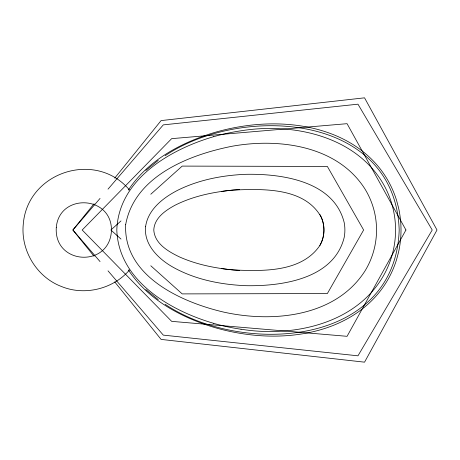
<?xml version="1.0" encoding="UTF-8"?>
<svg xmlns="http://www.w3.org/2000/svg" width="460" height="460" viewBox="0 0 460 460"><rect width="100%" height="100%" fill="white"/><g stroke="black" fill="none" stroke-linecap="round" stroke-linejoin="round"><path stroke-width="0.69" d="M319.832 245.554L321.115 243.064A31.01 30.797 90 0 0 323.501 235.302A31.717 31.717 0 0 0 323.501 224.698A31.01 30.797 -90 0 0 321.115 216.936C304.347 187.312 263.097 188.859 233.651 190.032C213.566 191.923 193.338 196.029 175.202 205.154C165.6 210.323 154.318 217.971 153.789 230C154.629 243.737 168.371 251.568 179.434 256.904C196.518 264.534 215.096 268.255 233.651 269.968C262.654 271.181 301.358 272.538 319.832 245.554A31.194 31.194 0 0 0 323.501 235.302A31.504 31.291 -90 0 0 323.501 224.698A31.194 31.194 0 0 0 319.832 214.446M128.386 190.066C147.947 160.241 181.234 142.514 214.607 132.474A216.142 216.142 0 0 1 242.702 126.27C290.731 118.772 346.748 127.863 379.028 167.411A98.635 98.635 0 0 1 396.629 200.589L398.544 207.811A101.068 101.068 0 0 1 398.538 252.189L396.629 259.411A98.635 98.635 0 0 1 379.028 292.594C346.742 332.131 290.731 341.228 242.702 333.73A216.142 216.142 0 0 1 214.607 327.526C181.234 317.486 147.947 299.759 128.386 269.934M94.041 203.763L72.887 230L94.041 256.237M114.741 178.089L161.092 120.589L364.544 97.83L437 230L364.544 362.169L161.092 339.411L114.741 281.911M100.056 198.409L72.887 230L100.056 261.59M108.019 189.152L163.288 124.884L357.96 104.184L432.216 230L357.96 355.816L163.288 335.116L108.019 270.848M129.559 269.922C113.298 289.006 84.657 296.05 61.439 286.494C36.771 277.156 20.602 250.435 23.27 224.284C27.261 172.046 95.668 149.805 129.467 189.951M120.991 220.938L110.877 230L120.991 239.062M150.799 194.235L182.2 166.1L327.359 166.439L363.63 230L327.359 293.56L182.2 293.9L150.799 265.765M145.803 170.47L158.24 160.385M165.146 155.704C241.69 104.219 395.232 112.878 399.188 230C395.232 347.122 241.69 355.781 165.146 304.296M213.722 136.649C170.349 149.304 118.53 179.222 116.811 230C118.53 280.778 170.349 310.695 213.722 323.351M241.034 329.21C294.239 337.887 359.691 323.202 385.825 271.325A92.454 92.253 -90 0 0 385.831 188.669C359.685 136.804 294.245 122.107 241.034 130.79A214.987 213.118 42.8 0 0 213.727 136.677M158.24 299.615L145.803 289.53M239.585 270.399A208.363 208.363 0 0 1 221.8 268.605M221.8 191.394A208.363 208.363 0 0 1 239.585 189.6M241.034 329.245A214.987 213.175 -44.1 0 1 213.71 323.374M56.287 227.395C53.711 265.385 110.475 268.03 111.446 229.983C111.504 195.327 59.34 193.062 56.287 227.395M125.66 224.693C123.349 276.27 181.734 302.381 223.974 312.167C273.096 322.966 336.145 316.836 365.32 270.423A78.252 78.033 -90 0 0 365.326 189.577C338.002 145.676 279.3 137.81 232.283 146.217C189.376 154.675 134.389 176.077 125.66 224.693M145.63 226.343C143.491 244.271 158.108 258.664 172.431 266.858C194.689 279.507 220.484 284.625 245.847 285.683C281.888 286.39 334.063 278.973 344.229 237.268A40.032 39.842 -90 0 0 344.229 222.732C334.063 181.027 281.888 173.61 245.847 174.317C222.283 175.26 198.49 179.837 177.295 190.48C163.03 197.898 148.177 209.427 145.63 226.343M405.938 230L347.064 336.317L171.655 321.35L82.185 230L171.655 138.65L347.064 123.682L405.938 230"/></g></svg>
